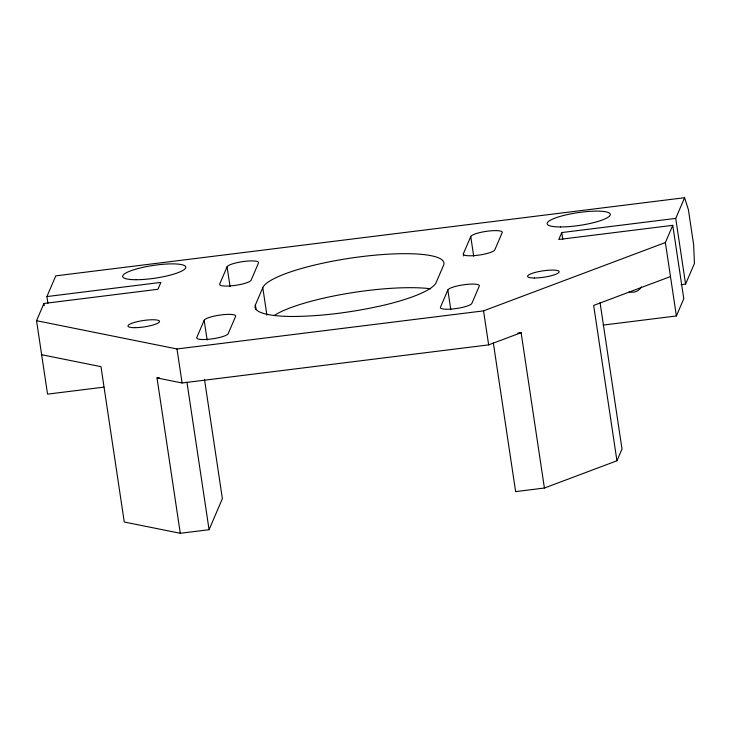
<?xml version="1.0" encoding="UTF-8"?>
<svg xmlns="http://www.w3.org/2000/svg" width="731" height="731" viewBox="0 0 731 731"><rect width="100%" height="100%" fill="white"/><g stroke="black" fill="none" stroke-linecap="round" stroke-linejoin="round"><path stroke-width="1.1" d="M103.912 387.138L47.552 394.137L36.55 320.708L43.942 303.466L157.914 289.293L160.875 282.394L46.903 296.567L47.899 303.246M46.903 296.567L55.766 275.87L684.6 197.708L688.401 209.715L693.609 244.501L694.45 263.407L685.577 284.103L681.073 284.661M204.168 320.279L196.776 337.53A15.963 3.216 -8.5 0 0 211.021 339.02A15.963 3.216 -8.5 0 0 228.218 333.619L235.61 316.377A15.963 3.216 -8.5 0 0 221.365 314.878A15.963 3.216 -8.5 0 0 204.168 320.279L207.129 340.034M227.085 266.815L219.693 284.067A15.963 3.216 -8.5 0 0 233.938 285.556A15.963 3.216 -8.5 0 0 251.135 280.156L258.527 262.913A15.963 3.216 -8.5 0 0 244.282 261.415A15.963 3.216 -8.5 0 0 227.085 266.815L230.046 286.57M255.402 304.937L262.785 287.685A91.768 18.494 -8.5 0 1 361.681 256.618A91.768 18.494 -8.5 0 1 443.58 265.216L436.188 282.458A91.768 18.494 -8.5 0 1 383.629 305.256C353.968 311.982 323.678 316.148 293.232 316.496A91.768 18.494 -8.5 0 1 255.402 304.937L256.06 309.323M41.649 354.718L100.979 366.66L124.27 522.025L180.292 533.292L209.075 529.719L222.379 498.679L204.488 379.334M447.847 289.997L440.455 307.239A15.963 3.216 -8.5 0 0 454.691 308.738A15.963 3.216 -8.5 0 0 471.897 303.328L479.289 286.086A15.963 3.216 -8.5 0 0 465.044 284.587A15.963 3.216 -8.5 0 0 447.847 289.997L450.799 309.743M463.363 253.776L470.755 236.533A15.963 3.216 -8.5 0 1 487.961 231.124A15.963 3.216 -8.5 0 1 502.197 232.622L494.805 249.865A15.963 3.216 -8.5 0 1 477.608 255.274A15.963 3.216 -8.5 0 1 463.363 253.776L463.692 255.969M684.6 197.708L675.736 218.395L561.755 232.568L558.786 239.503L672.758 225.331L683.777 298.732L676.394 315.975L603.13 325.085M676.394 315.975L665.384 242.546L672.758 225.331M493.352 343.003L515.629 491.616L544.403 488.034L616.946 460.786L621.999 449.008L600.06 302.643M36.55 320.708L176.993 348.97L483.547 310.867L665.384 242.546M180.292 533.292L157.01 377.936L182.092 382.98L488.646 344.877L521.121 332.678L544.403 488.034M670.482 276.556L593.663 305.421L616.946 460.786M157.01 377.936L159.221 377.653M517.795 333.089L521.121 332.678M675.736 218.395L685.577 284.103M561.755 232.568L562.769 239.311M483.547 310.867L488.646 344.877M470.755 236.533L473.715 256.279M262.785 287.685L266.897 315.116M186.962 382.24L209.075 529.719M176.993 348.97L182.092 382.98M43.942 303.466L44.271 305.686M641.334 286.854A10.371 10.079 23.2 0 1 629.144 291.779M273.933 315.664A91.768 18.494 -8.5 0 1 346.101 293.688A91.768 18.494 -8.5 0 1 430.66 288.782M560.439 226.957A31.917 6.433 -8.5 0 0 610.166 215.124A31.917 6.433 -8.5 0 0 565.556 215.005A31.917 6.433 -8.5 0 0 560.439 226.957M135.975 279.717A31.917 6.433 -8.5 0 0 185.701 267.884A31.917 6.433 -8.5 0 0 141.101 267.765A31.917 6.433 -8.5 0 0 135.975 279.717M534.242 277.999A15.963 3.216 -8.5 0 0 559.105 272.078A15.963 3.216 -8.5 0 0 536.801 272.023A15.963 3.216 -8.5 0 0 534.242 277.999M134.623 327.671A15.963 3.216 -8.5 0 0 159.486 321.759A15.963 3.216 -8.5 0 0 137.19 321.695A15.963 3.216 -8.5 0 0 134.623 327.671"/></g></svg>
